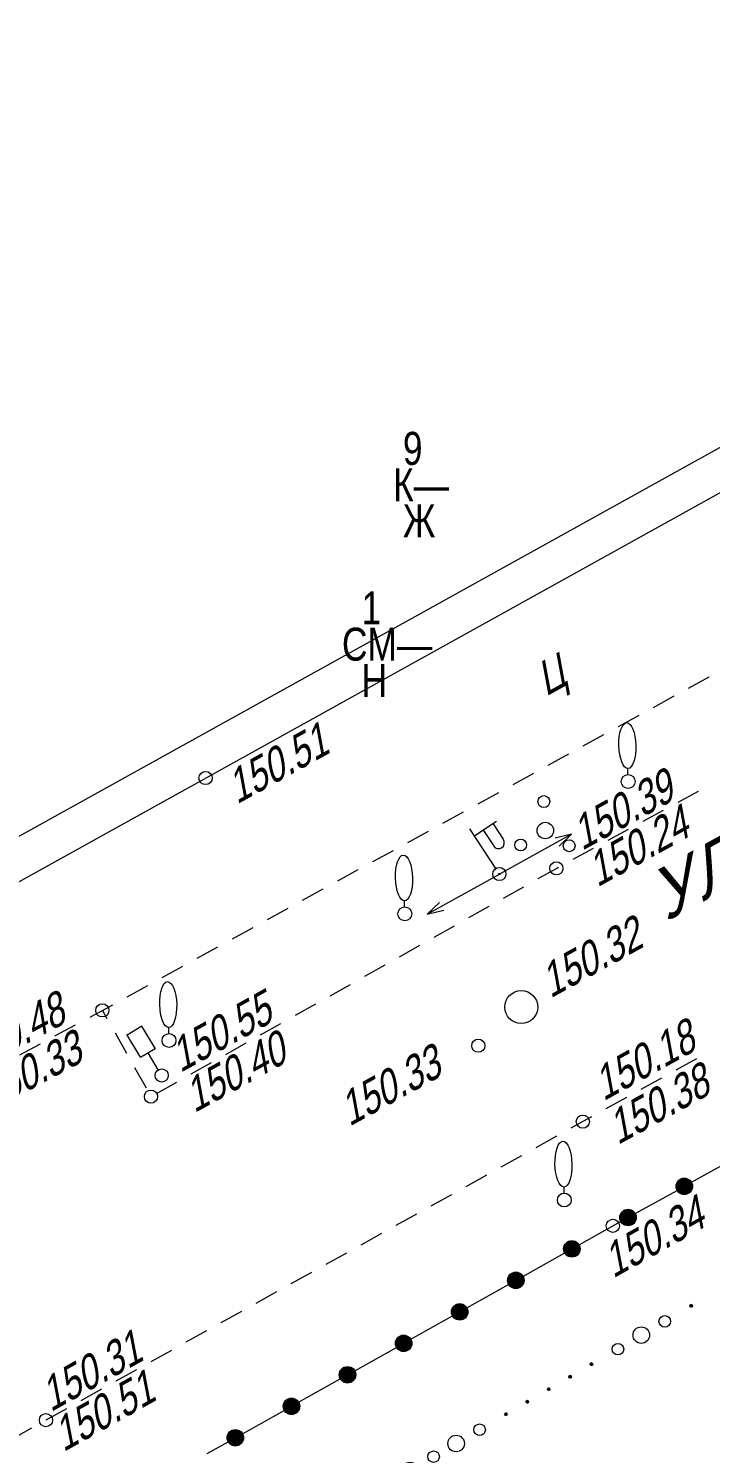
# Model space of a CAD drawing. Header units: metres. Extents: x 382 to 851, y 14083 to 14440.
# Drawn here: x 429.91 to 450.57, y 14250 to 14293.19 of the extents above; entities that cross this region are included whole.
import ezdxf
from ezdxf.enums import TextEntityAlignment as Align

# ---------------------------------------------------------------- set-up
doc = ezdxf.new("R2010")
doc.units = ezdxf.units.M
doc.header["$MEASUREMENT"] = 0
for name, color, linetype, lineweight in [('Бортовой камень', 7, 'Continuous', 25), ('Горизонтали', 7, 'Continuous', 25), ('Граница улицы', 7, 'Continuous', 25), ('Здания', 7, 'Continuous', 25), ('Колодцы', 7, 'Continuous', 25), ('ЛЭП', 7, 'Continuous', 25), ('Ограды', 7, 'Continuous', 25), ('Отдельно стоящее дерево', 7, 'Continuous', 25), ('Откосы', 7, 'Continuous', 25), ('Полоса деревьев', 7, 'Continuous', 25), ('Светофоры', 7, 'Continuous', 25), ('Фонари', 7, 'Continuous', 25)]:
    doc.layers.add(name, color=color, linetype=linetype, lineweight=lineweight)
doc.styles.add('Style-RUSSIAN_1251', font='RUSSIAN_1251.shx')
doc.styles.add('Style-RUSSIAN_1251 I 0.32000', font='RUSSIAN_1251.shx', dxfattribs={"oblique": 18.334649})
doc.styles.add('Style-RUSSIAN_1251 I 0.32289', font='RUSSIAN_1251.shx', dxfattribs={"oblique": 18.5})

# ---------------------------------------------------------------- blocks, each defined once
blk = doc.blocks.new('PIKET_4')
at = {"layer": 'Горизонтали', "color": 251, "linetype": 'Continuous', "lineweight": 9}
blk.add_arc((0, 0), 0.2, 0, 360, dxfattribs=at)
blk = doc.blocks.new('PIKET_9')
at = {"layer": 'Горизонтали', "color": 251, "linetype": 'Continuous', "lineweight": 9}
blk.add_arc((0, 0), 0.2, 0, 360, dxfattribs=at)
blk = doc.blocks.new('msdElementTypeLineString_3')
at = {"layer": 'Полоса деревьев', "color": 251, "linetype": 'Continuous', "lineweight": 9}
for p, q in [((7.905, 4.757), (7.848, 4.723)), ((7.911, 4.754), (7.848, 4.718)), ((7.899, 4.759), (7.849, 4.73)), ((7.893, 4.761), (7.85, 4.736)), ((7.915, 4.751), (7.85, 4.713)), ((7.882, 4.761), (7.856, 4.746)), ((7.918, 4.747), (7.851, 4.707)), ((7.922, 4.743), (7.853, 4.703)), ((7.923, 4.738), (7.856, 4.699)), ((7.925, 4.733), (7.859, 4.695)), ((7.927, 4.729), (7.863, 4.691)), ((7.927, 4.723), (7.867, 4.688)), ((7.926, 4.717), (7.873, 4.686)), ((7.925, 4.711), (7.879, 4.683)), ((7.921, 4.702), (7.888, 4.683)), ((7.915, 4.693), (7.907, 4.688)), ((4.238, 2.609), (4.181, 2.576)), ((4.243, 2.606), (4.181, 2.57)), ((4.232, 2.612), (4.182, 2.582)), ((4.226, 2.614), (4.183, 2.589)), ((4.247, 2.603), (4.183, 2.565)), ((4.251, 2.599), (4.183, 2.56)), ((4.254, 2.596), (4.185, 2.555)), ((4.215, 2.613), (4.189, 2.598)), ((4.885, 2.988), (4.828, 2.955)), ((4.89, 2.985), (4.828, 2.949)), ((4.879, 2.991), (4.829, 2.961)), ((4.873, 2.993), (4.83, 2.968)), ((4.894, 2.982), (4.83, 2.944)), ((4.898, 2.978), (4.831, 2.939)), ((4.901, 2.975), (4.832, 2.934)), ((4.862, 2.992), (4.836, 2.977)), ((4.903, 2.97), (4.836, 2.93)), ((4.905, 2.965), (4.839, 2.927)), ((4.906, 2.96), (4.842, 2.923)), ((4.907, 2.955), (4.847, 2.919)), ((4.906, 2.948), (4.853, 2.917)), ((4.905, 2.942), (4.859, 2.915)), ((4.901, 2.934), (4.868, 2.915)), ((4.895, 2.924), (4.887, 2.92)), ((3.591, 2.23), (3.534, 2.197)), ((3.596, 2.228), (3.534, 2.191)), ((3.585, 2.233), (3.535, 2.203)), ((3.6, 2.224), (3.535, 2.186)), ((3.579, 2.235), (3.536, 2.21)), ((3.603, 2.22), (3.536, 2.181)), ((3.607, 2.217), (3.538, 2.176)), ((3.609, 2.212), (3.541, 2.172)), ((3.568, 2.234), (3.542, 2.219)), ((3.61, 2.207), (3.545, 2.169)), ((3.612, 2.202), (3.548, 2.165)), ((3.613, 2.197), (3.552, 2.161)), ((3.612, 2.19), (3.558, 2.159)), ((3.611, 2.184), (3.564, 2.157)), ((3.606, 2.176), (3.574, 2.157)), ((3.6, 2.166), (3.593, 2.162)), ((4.256, 2.591), (4.188, 2.551)), ((4.257, 2.586), (4.192, 2.548)), ((4.259, 2.581), (4.195, 2.544)), ((4.26, 2.576), (4.199, 2.54)), ((4.259, 2.569), (4.205, 2.538)), ((4.258, 2.563), (4.211, 2.536)), ((4.254, 2.555), (4.221, 2.536)), ((4.248, 2.545), (4.24, 2.541)), ((2.949, 1.849), (2.886, 1.812)), ((2.938, 1.854), (2.887, 1.824)), ((2.943, 1.851), (2.887, 1.818)), ((2.932, 1.856), (2.888, 1.831)), ((2.953, 1.845), (2.888, 1.807)), ((2.956, 1.841), (2.889, 1.802)), ((2.96, 1.838), (2.891, 1.797)), ((2.92, 1.855), (2.894, 1.84)), ((2.961, 1.833), (2.894, 1.793)), ((2.963, 1.828), (2.897, 1.79)), ((2.965, 1.823), (2.901, 1.786)), ((2.965, 1.818), (2.905, 1.782)), ((2.965, 1.811), (2.911, 1.78)), ((2.964, 1.805), (2.917, 1.778)), ((2.959, 1.797), (2.926, 1.778)), ((2.953, 1.787), (2.945, 1.783)), ((2.296, 1.472), (2.239, 1.439)), ((2.301, 1.47), (2.239, 1.433)), ((2.29, 1.475), (2.24, 1.445)), ((2.284, 1.477), (2.241, 1.452)), ((2.306, 1.466), (2.241, 1.428)), ((2.309, 1.462), (2.242, 1.423)), ((2.312, 1.459), (2.243, 1.418)), ((2.273, 1.476), (2.247, 1.461)), ((2.314, 1.454), (2.247, 1.414)), ((2.316, 1.449), (2.25, 1.411)), ((2.317, 1.444), (2.254, 1.407)), ((2.318, 1.439), (2.258, 1.403)), ((2.317, 1.433), (2.264, 1.401)), ((2.316, 1.426), (2.27, 1.399)), ((2.312, 1.418), (2.279, 1.399)), ((2.306, 1.408), (2.298, 1.404))]:
    blk.add_line(p, q, dxfattribs=at)
for centre, radius in [((7.888, 4.722), 0.04), ((7.089, 4.255), 0.175), ((6.377, 3.838), 0.25), ((5.67, 3.413), 0.175), ((4.22, 2.574), 0.04), ((4.867, 2.953), 0.04), ((3.573, 2.196), 0.04), ((2.926, 1.817), 0.04), ((2.278, 1.438), 0.04), ((1.48, 0.97), 0.175), ((0.768, 0.553), 0.25)]:
    blk.add_circle(centre, radius, dxfattribs=at)
blk = doc.blocks.new('PIKET_16')
at = {"layer": 'Горизонтали', "color": 251, "linetype": 'Continuous', "lineweight": 9}
blk.add_arc((0, 0), 0.2, 0, 360, dxfattribs=at)
blk = doc.blocks.new('FONAR5')
at = {"layer": 'Фонари', "color": 251, "linetype": 'Continuous', "lineweight": 9}
for p, q in [((0.003, 0.2), (0.003, 1.641)), ((0.017, 1.388), (0.805, 1.388)), ((0.322, 1.371), (0.322, 0.816)), ((0.676, 1.378), (0.676, 0.823))]:
    blk.add_line(p, q, dxfattribs=at)
for centre, radius, start, end in [((0.496, 0.809), 0.181, 180, 0), ((0, 0), 0.2, 0, 360), ((0, 0), 0.02, 0, 360)]:
    blk.add_arc(centre, radius, start, end, dxfattribs=at)
blk = doc.blocks.new('DEREVO_39')
at = {"layer": 'Отдельно стоящее дерево', "color": 251, "linetype": 'Continuous', "lineweight": 9, "flags": 128}
blk.add_lwpolyline([(-0.007, 0.21), (-0.007, 0.393)], dxfattribs=at)
at = {"layer": 'Отдельно стоящее дерево', "color": 251, "linetype": 'Continuous', "lineweight": 9}
blk.add_arc((0, 0), 0.21, 0, 360, dxfattribs=at)
blk.add_ellipse((-0.025, 1.088), major_axis=(-0.019, 0.695), ratio=0.369829, dxfattribs=at)
blk = doc.blocks.new('KUST1_1')
at = {"layer": 'Отдельно стоящее дерево', "color": 251, "linetype": 'Continuous', "lineweight": 9}
for centre, radius in [((-0.04414, 0.87679), 0.18), ((-0.00014, -0.00021), 0.25), ((-0.74514, -0.43921), 0.18), ((0.72286, -0.46121), 0.18)]:
    blk.add_arc(centre, radius, 0, 359.999994, dxfattribs=at)
blk = doc.blocks.new('DEREVO_40')
at = {"layer": 'Отдельно стоящее дерево', "color": 251, "linetype": 'Continuous', "lineweight": 9, "flags": 128}
blk.add_lwpolyline([(-0.007, 0.21), (-0.007, 0.393)], dxfattribs=at)
at = {"layer": 'Отдельно стоящее дерево', "color": 251, "linetype": 'Continuous', "lineweight": 9}
blk.add_arc((0, 0), 0.21, 0, 360, dxfattribs=at)
blk.add_ellipse((-0.025, 1.088), major_axis=(-0.019, 0.695), ratio=0.369829, dxfattribs=at)
blk = doc.blocks.new('DEREVO_41')
at = {"layer": 'Отдельно стоящее дерево', "color": 251, "linetype": 'Continuous', "lineweight": 9, "flags": 128}
blk.add_lwpolyline([(-0.007, 0.21), (-0.007, 0.393)], dxfattribs=at)
at = {"layer": 'Отдельно стоящее дерево', "color": 251, "linetype": 'Continuous', "lineweight": 9}
blk.add_arc((-0.00035, 0.00028), 0.21, 0, 359.999994, dxfattribs=at)
blk.add_ellipse((-0.02585, 1.08828), major_axis=(-0.0185, 0.695), ratio=0.36982862, dxfattribs=at)
blk = doc.blocks.new('PIKET_35')
at = {"layer": 'Горизонтали', "color": 251, "linetype": 'Continuous', "lineweight": 9}
blk.add_arc((0, 0), 0.2, 0, 360, dxfattribs=at)
blk = doc.blocks.new('KOLOD_9')
at = {"layer": 'Колодцы', "color": 251, "linetype": 'Continuous', "lineweight": 9}
blk.add_arc((0, 0), 0.5, 0, 360, dxfattribs=at)
blk = doc.blocks.new('PIKET_37')
at = {"layer": 'Горизонтали', "color": 251, "linetype": 'Continuous', "lineweight": 9}
blk.add_arc((0, 0), 0.2, 0, 360, dxfattribs=at)
blk = doc.blocks.new('PIKET_63')
at = {"layer": 'Горизонтали', "color": 251, "linetype": 'Continuous', "lineweight": 9}
blk.add_arc((0, 0), 0.2, 0, 360, dxfattribs=at)
blk = doc.blocks.new('PIKET_64')
at = {"layer": 'Горизонтали', "color": 251, "linetype": 'Continuous', "lineweight": 9}
blk.add_arc((0, 0), 0.2, 0, 360, dxfattribs=at)
blk = doc.blocks.new('msdElementTypeLine_7')
at = {"layer": 'ЛЭП', "color": 251, "linetype": 'Continuous', "lineweight": 9}
for p, q in [((24.273, 13.435), (26.463, 14.641)), ((2.324, 1.34), (0.134, 0.134))]:
    blk.add_line(p, q, dxfattribs=at)
at = {"layer": 'ЛЭП', "color": 251, "linetype": 'Continuous', "lineweight": 9, "flags": 128}
for points in [[(24.646, 13.793), (24.273, 13.435), (24.777, 13.559)], [(1.951, 0.982), (2.324, 1.34), (1.82, 1.216)]]:
    blk.add_lwpolyline(points, dxfattribs=at)
blk = doc.blocks.new('DEREVO_86')
at = {"layer": 'Отдельно стоящее дерево', "color": 251, "linetype": 'Continuous', "lineweight": 9, "flags": 128}
blk.add_lwpolyline([(-0.007, 0.21), (-0.007, 0.393)], dxfattribs=at)
at = {"layer": 'Отдельно стоящее дерево', "color": 251, "linetype": 'Continuous', "lineweight": 9}
blk.add_arc((0, 0), 0.21, 0, 359.99999, dxfattribs=at)
blk.add_ellipse((-0.0255, 1.088), major_axis=(-0.0185, 0.695), ratio=0.3698286, dxfattribs=at)
blk = doc.blocks.new('PIKET_94')
at = {"layer": 'Горизонтали', "color": 251, "linetype": 'Continuous', "lineweight": 9}
blk.add_arc((0, 0), 0.2, 0, 360, dxfattribs=at)
blk = doc.blocks.new('msdElementTypeLine_12')
at = {"layer": 'ЛЭП', "color": 251, "linetype": 'Continuous', "lineweight": 9}
blk.add_line((29.355, 16.476), (31.537, 17.696), dxfattribs=at)
at = {"layer": 'ЛЭП', "color": 251, "linetype": 'Continuous', "lineweight": 9, "flags": 128}
blk.add_lwpolyline([(29.725, 16.836), (29.355, 16.476), (29.858, 16.603)], dxfattribs=at)
blk = doc.blocks.new('DORZN1_7')
at = {"layer": 'Светофоры', "color": 251, "linetype": 'Continuous', "lineweight": 9}
for p, q in [((-0.27, 0.806), (-0.27, 1.603)), ((-0.27, 1.598), (0.252, 1.598)), ((0.252, 0.792), (0.252, 1.589)), ((-0.27, 0.801), (0.248, 0.801)), ((-0.004, 0.2), (-0.004, 0.801))]:
    blk.add_line(p, q, dxfattribs=at)
blk.add_arc((0, 0), 0.2, 0, 360, dxfattribs=at)
blk = doc.blocks.new('msdElementTypeLineString_39')
at = {"layer": 'Граница улицы', "color": 251, "linetype": 'Continuous', "lineweight": 9}
for p, q in [((17.761, 9.769), (18.386, 10.112)), ((16.698, 9.184), (17.323, 9.528)), ((15.635, 8.599), (16.26, 8.943)), ((14.571, 8.015), (15.196, 8.358)), ((13.508, 7.43), (14.133, 7.774)), ((12.445, 6.845), (13.07, 7.189)), ((11.382, 6.261), (12.007, 6.604)), ((10.319, 5.676), (10.944, 6.02)), ((9.256, 5.091), (9.881, 5.435)), ((8.193, 4.507), (8.818, 4.85)), ((7.13, 3.922), (7.755, 4.266)), ((6.066, 3.337), (6.691, 3.681)), ((5.003, 2.752), (5.628, 3.096)), ((3.94, 2.168), (4.565, 2.512)), ((2.877, 1.583), (3.502, 1.927)), ((1.814, 0.998), (2.439, 1.342)), ((0.751, 0.414), (1.376, 0.757)), ((0, 0.001), (0.313, 0.173))]:
    blk.add_line(p, q, dxfattribs=at)
blk = doc.blocks.new('msdElementTypeLineString_40')
at = {"layer": 'Бортовой камень', "color": 251, "linetype": 'Continuous', "lineweight": 9}
for p, q in [((35.443, 19.738), (36.063, 20.076)), ((34.383, 19.161), (35.004, 19.499)), ((33.324, 18.584), (33.944, 18.922)), ((32.264, 18.008), (32.885, 18.345)), ((30.158, 16.831), (30.773, 17.177)), ((29.107, 16.239), (29.722, 16.585)), ((28.056, 15.647), (28.671, 15.993)), ((27.005, 15.055), (27.62, 15.401)), ((25.953, 14.463), (26.569, 14.809)), ((24.902, 13.871), (25.518, 14.217)), ((23.851, 13.279), (24.467, 13.625)), ((16.57, 12.657), (17.192, 12.991)), ((22.8, 12.687), (23.416, 13.033)), ((18.389, 12.748), (18.735, 12.132)), ((15.507, 12.086), (16.129, 12.42)), ((21.749, 12.095), (22.364, 12.441)), ((18.981, 11.696), (19.327, 11.081)), ((20.698, 11.503), (21.313, 11.849)), ((19.647, 10.911), (20.262, 11.257))]:
    blk.add_line(p, q, dxfattribs=at)
at = {"layer": 'Бортовой камень', "color": 251, "linetype": 'Continuous', "lineweight": 9, "flags": 128}
for points in [[(31.209, 17.423), (31.758, 17.732), (31.825, 17.769)], [(17.633, 13.227), (17.777, 13.305), (18.004, 13.43), (18.143, 13.183)]]:
    blk.add_lwpolyline(points, dxfattribs=at)
blk = doc.blocks.new('msdElementTypeLineString_57')
at = {"layer": 'Ограды', "linetype": 'Continuous', "lineweight": 9}
h = blk.add_hatch(color=251, dxfattribs=at)
edge = h.paths.add_edge_path()
edge.add_arc((14.7, 8.347), 0.25, 0, 360)
h = blk.add_hatch(color=251, dxfattribs=at)
edge = h.paths.add_edge_path()
edge.add_arc((12.996, 7.402), 0.25, 0, 360)
h = blk.add_hatch(color=251, dxfattribs=at)
edge = h.paths.add_edge_path()
edge.add_arc((11.295, 6.45), 0.25, 0, 360)
h = blk.add_hatch(color=251, dxfattribs=at)
edge = h.paths.add_edge_path()
edge.add_arc((9.596, 5.497), 0.25, 0, 360)
h = blk.add_hatch(color=251, dxfattribs=at)
edge = h.paths.add_edge_path()
edge.add_arc((7.897, 4.543), 0.25, 0, 360)
h = blk.add_hatch(color=251, dxfattribs=at)
edge = h.paths.add_edge_path()
edge.add_arc((6.198, 3.589), 0.25, 0, 360)
h = blk.add_hatch(color=251, dxfattribs=at)
edge = h.paths.add_edge_path()
edge.add_arc((4.498, 2.635), 0.25, 0, 360)
h = blk.add_hatch(color=251, dxfattribs=at)
edge = h.paths.add_edge_path()
edge.add_arc((2.799, 1.681), 0.25, 0, 360)
h = blk.add_hatch(color=251, dxfattribs=at)
edge = h.paths.add_edge_path()
edge.add_arc((1.1, 0.727), 0.25, 0, 360)
at = {"layer": 'Ограды', "color": 251, "linetype": 'Continuous', "lineweight": 9}
for p, q in [((14.919, 8.468), (16.186, 9.17)), ((13.215, 7.523), (14.482, 8.225)), ((9.814, 5.619), (11.077, 6.328)), ((8.115, 4.665), (9.378, 5.374)), ((6.415, 3.711), (7.679, 4.42)), ((4.716, 2.757), (5.979, 3.466)), ((3.017, 1.803), (4.28, 2.512)), ((1.318, 0.849), (2.581, 1.558)), ((0.25, 0.25), (0.882, 0.605))]:
    blk.add_line(p, q, dxfattribs=at)
at = {"layer": 'Ограды', "color": 251, "linetype": 'Continuous', "lineweight": 9, "flags": 128}
blk.add_lwpolyline([(11.513, 6.573), (12.538, 7.148), (12.777, 7.281)], dxfattribs=at)
at = {"layer": 'Ограды', "color": 251, "linetype": 'Continuous', "lineweight": 9}
for centre in [(14.7, 8.347), (14.7, 8.347), (12.996, 7.402), (12.996, 7.402), (11.295, 6.45), (11.295, 6.45), (9.596, 5.497), (9.596, 5.497), (7.897, 4.543), (7.897, 4.543), (6.198, 3.589), (6.198, 3.589), (4.498, 2.635), (4.498, 2.635), (2.799, 1.681), (2.799, 1.681), (1.1, 0.727), (1.1, 0.727)]:
    blk.add_circle(centre, 0.25, dxfattribs=at)
blk = doc.blocks.new('msdElementTypeLineString_58')
at = {"layer": 'Бортовой камень', "color": 251, "linetype": 'Continuous', "lineweight": 9}
for p, q in [((21.518, 11.963), (20.894, 11.618)), ((20.456, 11.376), (19.832, 11.03)), ((19.394, 10.788), (18.77, 10.443)), ((17.272, 9.612), (16.649, 9.266)), ((16.212, 9.023), (15.589, 8.676)), ((15.152, 8.433), (14.529, 8.086)), ((14.092, 7.843), (13.469, 7.497)), ((13.032, 7.253), (12.409, 6.907)), ((11.972, 6.664), (11.349, 6.317)), ((10.912, 6.074), (10.288, 5.727)), ((9.852, 5.484), (9.228, 5.138)), ((8.791, 4.895), (8.168, 4.548)), ((7.731, 4.305), (7.108, 3.958)), ((6.671, 3.715), (6.048, 3.369)), ((5.611, 3.126), (4.988, 2.779)), ((4.551, 2.536), (3.928, 2.189)), ((3.491, 1.946), (2.868, 1.6)), ((1.371, 0.766), (0.749, 0.418))]:
    blk.add_line(p, q, dxfattribs=at)
at = {"layer": 'Бортовой камень', "color": 251, "linetype": 'Continuous', "lineweight": 9, "flags": 128}
for points in [[(18.333, 10.201), (18.072, 10.057), (17.709, 9.855)], [(2.431, 1.357), (1.81, 1.011), (1.807, 1.01)]]:
    blk.add_lwpolyline(points, dxfattribs=at)
blk = doc.blocks.new('msdElementTypeLineString_175')
at = {"layer": 'Откосы', "color": 251, "linetype": 'Continuous', "lineweight": 9}
for p, q in [((18.845, 8.849), (18.322, 9.701)), ((17.941, 8.423), (17.52, 9.33)), ((18.394, 8.634), (18.184, 9.087)), ((17.034, 8.003), (16.613, 8.91)), ((17.487, 8.213), (17.277, 8.666)), ((16.126, 7.582), (15.706, 8.489)), ((16.58, 7.792), (16.37, 8.246)), ((16.58, 7.792), (17.487, 8.213)), ((17.487, 8.213), (18.394, 8.634)), ((15.219, 7.161), (14.799, 8.069)), ((15.673, 7.372), (15.462, 7.825)), ((15.673, 7.372), (16.58, 7.792)), ((14.312, 6.741), (13.891, 7.648)), ((14.766, 6.951), (14.555, 7.405)), ((14.766, 6.951), (15.673, 7.372)), ((13.405, 6.32), (12.984, 7.227)), ((13.858, 6.53), (13.648, 6.984)), ((13.858, 6.53), (14.766, 6.951)), ((12.497, 5.899), (12.077, 6.807)), ((12.951, 6.11), (12.741, 6.563)), ((12.951, 6.11), (13.858, 6.53)), ((11.589, 5.482), (11.18, 6.394)), ((12.044, 5.689), (11.834, 6.143)), ((12.044, 5.689), (12.951, 6.11)), ((10.676, 5.073), (10.268, 5.986)), ((11.133, 5.277), (10.928, 5.734)), ((9.763, 4.665), (9.355, 5.577)), ((10.22, 4.869), (10.016, 5.325)), ((10.22, 4.869), (11.133, 5.277)), ((7.938, 3.848), (7.529, 4.76)), ((8.851, 4.256), (8.442, 5.169)), ((9.307, 4.46), (9.103, 4.917)), ((9.307, 4.46), (10.22, 4.869)), ((7.022, 3.445), (6.646, 4.372)), ((8.394, 4.052), (8.19, 4.508)), ((8.394, 4.052), (9.307, 4.46)), ((6.096, 3.069), (5.72, 3.996)), ((7.482, 3.643), (7.277, 4.1)), ((7.482, 3.643), (8.394, 4.052)), ((5.169, 2.693), (4.793, 3.619)), ((6.559, 3.257), (6.371, 3.72)), ((4.243, 2.317), (3.867, 3.243)), ((5.633, 2.881), (5.445, 3.344)), ((5.633, 2.881), (6.559, 3.257)), ((3.316, 1.941), (2.94, 2.867)), ((3.78, 2.129), (3.592, 2.592)), ((4.706, 2.505), (4.518, 2.968)), ((4.706, 2.505), (5.633, 2.881)), ((2.39, 1.564), (2.014, 2.491)), ((2.853, 1.752), (2.665, 2.216)), ((3.78, 2.129), (4.706, 2.505)), ((1.463, 1.188), (1.087, 2.115)), ((1.927, 1.376), (1.738, 1.839)), ((1.927, 1.376), (2.853, 1.752)), ((2.853, 1.752), (3.78, 2.129)), ((1, 1), (0.812, 1.463)), ((1, 1), (1.927, 1.376))]:
    blk.add_line(p, q, dxfattribs=at)
at = {"layer": 'Откосы', "color": 251, "linetype": 'Continuous', "lineweight": 9, "flags": 128}
for points in [[(18.394, 8.634), (18.801, 8.822), (19.213, 9.075)], [(11.133, 5.277), (11.806, 5.579), (12.044, 5.689)], [(6.559, 3.257), (7.199, 3.517), (7.482, 3.643)]]:
    blk.add_lwpolyline(points, dxfattribs=at)
blk = doc.blocks.new('msdElementTypeLineString_177')
at = {"layer": 'Полоса деревьев', "color": 251, "linetype": 'Continuous', "lineweight": 9}
for p, q in [((22.715, 13.429), (22.658, 13.396)), ((22.72, 13.427), (22.658, 13.39)), ((22.709, 13.432), (22.659, 13.402)), ((22.724, 13.423), (22.659, 13.385)), ((22.703, 13.434), (22.66, 13.409)), ((22.727, 13.419), (22.66, 13.38)), ((22.731, 13.416), (22.662, 13.375)), ((22.732, 13.411), (22.665, 13.371)), ((22.692, 13.433), (22.666, 13.418)), ((22.734, 13.406), (22.669, 13.368)), ((22.736, 13.401), (22.672, 13.364)), ((22.737, 13.396), (22.676, 13.36)), ((22.736, 13.39), (22.682, 13.358)), ((22.073, 13.048), (22.01, 13.011)), ((22.062, 13.053), (22.011, 13.023)), ((22.067, 13.05), (22.011, 13.017)), ((22.056, 13.055), (22.012, 13.03)), ((22.077, 13.044), (22.012, 13.006)), ((22.08, 13.04), (22.013, 13.001)), ((22.084, 13.037), (22.015, 12.996)), ((22.044, 13.054), (22.018, 13.039)), ((22.085, 13.032), (22.018, 12.992)), ((22.087, 13.027), (22.021, 12.989)), ((22.089, 13.022), (22.025, 12.985)), ((22.089, 13.017), (22.029, 12.982)), ((22.088, 13.011), (22.035, 12.979)), ((22.088, 13.004), (22.041, 12.977)), ((22.083, 12.996), (22.05, 12.977)), ((22.077, 12.986), (22.069, 12.982)), ((22.735, 13.383), (22.688, 13.356)), ((22.73, 13.375), (22.698, 13.356)), ((22.724, 13.365), (22.717, 13.361)), ((21.42, 12.671), (21.363, 12.638)), ((21.425, 12.669), (21.363, 12.632)), ((21.414, 12.674), (21.364, 12.644)), ((21.408, 12.676), (21.365, 12.651)), ((21.43, 12.665), (21.365, 12.627)), ((21.433, 12.661), (21.366, 12.622)), ((21.436, 12.658), (21.367, 12.617)), ((21.397, 12.675), (21.371, 12.66)), ((21.438, 12.653), (21.371, 12.613)), ((21.44, 12.648), (21.374, 12.61)), ((21.441, 12.643), (21.378, 12.606)), ((21.442, 12.638), (21.382, 12.603)), ((21.441, 12.632), (21.388, 12.6)), ((21.44, 12.625), (21.394, 12.598)), ((21.436, 12.617), (21.403, 12.598)), ((21.43, 12.608), (21.422, 12.603)), ((20.773, 12.292), (20.716, 12.259)), ((20.778, 12.29), (20.716, 12.253)), ((20.767, 12.295), (20.717, 12.265)), ((20.761, 12.297), (20.718, 12.272)), ((20.782, 12.286), (20.718, 12.248)), ((20.786, 12.283), (20.719, 12.243)), ((20.789, 12.279), (20.72, 12.238)), ((20.75, 12.296), (20.724, 12.281)), ((20.791, 12.274), (20.724, 12.234)), ((20.793, 12.269), (20.727, 12.231)), ((20.794, 12.264), (20.73, 12.227)), ((20.795, 12.259), (20.735, 12.224)), ((20.794, 12.253), (20.741, 12.221)), ((20.793, 12.246), (20.747, 12.219)), ((20.789, 12.238), (20.756, 12.219)), ((20.783, 12.229), (20.775, 12.224)), ((20.126, 11.913), (20.069, 11.88)), ((20.131, 11.911), (20.069, 11.874)), ((20.12, 11.916), (20.07, 11.886)), ((20.114, 11.918), (20.071, 11.893)), ((20.135, 11.907), (20.071, 11.869)), ((20.139, 11.904), (20.071, 11.864)), ((20.142, 11.9), (20.073, 11.859)), ((20.144, 11.895), (20.076, 11.855)), ((20.103, 11.917), (20.077, 11.902)), ((20.145, 11.89), (20.08, 11.852)), ((20.147, 11.885), (20.083, 11.848)), ((20.148, 11.88), (20.087, 11.845)), ((20.147, 11.874), (20.093, 11.842)), ((20.146, 11.867), (20.099, 11.84)), ((20.142, 11.859), (20.109, 11.84)), ((20.135, 11.85), (20.128, 11.845)), ((17.106, 10.145), (17.049, 10.112)), ((17.111, 10.142), (17.049, 10.106)), ((17.094, 10.149), (17.05, 10.124)), ((17.1, 10.147), (17.05, 10.118)), ((17.115, 10.139), (17.05, 10.101)), ((17.118, 10.135), (17.051, 10.096)), ((17.122, 10.131), (17.053, 10.091)), ((17.123, 10.126), (17.056, 10.087)), ((17.082, 10.149), (17.057, 10.134)), ((17.125, 10.122), (17.059, 10.083)), ((17.127, 10.117), (17.063, 10.079)), ((17.127, 10.111), (17.067, 10.076)), ((17.127, 10.105), (17.073, 10.074)), ((17.126, 10.099), (17.079, 10.071)), ((17.121, 10.09), (17.088, 10.071)), ((17.115, 10.081), (17.107, 10.076)), ((16.458, 9.766), (16.401, 9.733)), ((16.463, 9.763), (16.401, 9.727)), ((16.452, 9.768), (16.402, 9.739)), ((16.446, 9.771), (16.403, 9.745)), ((16.468, 9.76), (16.403, 9.722)), ((16.471, 9.756), (16.404, 9.717)), ((16.475, 9.752), (16.405, 9.712)), ((16.435, 9.77), (16.409, 9.755)), ((16.476, 9.747), (16.409, 9.708)), ((16.478, 9.743), (16.412, 9.704)), ((16.479, 9.738), (16.416, 9.7)), ((16.48, 9.732), (16.42, 9.697)), ((16.479, 9.726), (16.426, 9.695)), ((16.478, 9.72), (16.432, 9.692)), ((16.474, 9.711), (16.441, 9.692)), ((16.468, 9.702), (16.46, 9.697)), ((15.811, 9.387), (15.754, 9.354)), ((15.816, 9.384), (15.754, 9.348)), ((15.805, 9.389), (15.755, 9.36)), ((15.799, 9.392), (15.756, 9.366)), ((15.821, 9.381), (15.756, 9.343)), ((15.824, 9.377), (15.757, 9.338)), ((15.827, 9.373), (15.758, 9.333)), ((15.788, 9.391), (15.762, 9.376)), ((15.829, 9.368), (15.762, 9.329)), ((15.831, 9.364), (15.765, 9.325)), ((15.832, 9.359), (15.768, 9.321)), ((15.833, 9.353), (15.773, 9.318)), ((15.832, 9.347), (15.779, 9.316)), ((15.831, 9.341), (15.785, 9.313)), ((15.827, 9.332), (15.794, 9.313)), ((15.821, 9.323), (15.813, 9.318)), ((15.164, 9.008), (15.107, 8.975)), ((15.169, 9.005), (15.107, 8.969)), ((15.158, 9.01), (15.108, 8.981)), ((15.152, 9.013), (15.109, 8.987)), ((15.173, 9.002), (15.109, 8.964)), ((15.177, 8.998), (15.109, 8.959)), ((15.18, 8.994), (15.111, 8.954)), ((15.182, 8.989), (15.114, 8.95)), ((15.141, 9.012), (15.115, 8.997)), ((15.183, 8.985), (15.118, 8.946)), ((15.185, 8.98), (15.121, 8.942)), ((15.186, 8.974), (15.125, 8.939)), ((15.185, 8.968), (15.131, 8.937)), ((15.184, 8.962), (15.137, 8.934)), ((15.18, 8.953), (15.147, 8.934)), ((15.174, 8.944), (15.166, 8.94)), ((14.517, 8.629), (14.46, 8.596)), ((14.522, 8.626), (14.46, 8.59)), ((14.511, 8.631), (14.461, 8.602)), ((14.526, 8.623), (14.461, 8.585)), ((14.505, 8.634), (14.462, 8.608)), ((14.529, 8.619), (14.462, 8.58)), ((14.533, 8.615), (14.464, 8.575)), ((14.535, 8.61), (14.467, 8.571)), ((14.494, 8.633), (14.468, 8.618)), ((14.536, 8.606), (14.471, 8.567)), ((14.538, 8.601), (14.474, 8.563)), ((14.539, 8.595), (14.478, 8.56)), ((14.538, 8.589), (14.484, 8.558)), ((14.537, 8.583), (14.49, 8.556)), ((14.532, 8.574), (14.5, 8.555)), ((14.526, 8.565), (14.519, 8.561)), ((10.849, 6.481), (10.792, 6.448)), ((10.854, 6.479), (10.792, 6.442)), ((10.843, 6.484), (10.793, 6.454)), ((10.837, 6.486), (10.794, 6.461)), ((10.826, 6.485), (10.8, 6.47)), ((11.496, 6.86), (11.439, 6.827)), ((11.502, 6.858), (11.439, 6.821)), ((11.49, 6.863), (11.44, 6.833)), ((11.484, 6.865), (11.441, 6.84)), ((11.506, 6.854), (11.441, 6.816)), ((11.509, 6.851), (11.442, 6.811)), ((11.513, 6.847), (11.444, 6.806)), ((11.473, 6.864), (11.447, 6.849)), ((11.514, 6.842), (11.447, 6.802)), ((11.516, 6.837), (11.45, 6.799)), ((11.518, 6.832), (11.454, 6.795)), ((11.518, 6.827), (11.458, 6.792)), ((11.517, 6.821), (11.464, 6.789)), ((11.517, 6.814), (11.47, 6.787)), ((11.512, 6.806), (11.479, 6.787)), ((11.506, 6.797), (11.498, 6.792)), ((10.202, 6.102), (10.145, 6.069)), ((10.207, 6.1), (10.145, 6.063)), ((10.196, 6.105), (10.146, 6.075)), ((10.19, 6.107), (10.147, 6.082)), ((10.211, 6.096), (10.147, 6.058)), ((10.215, 6.093), (10.147, 6.053)), ((10.218, 6.089), (10.149, 6.048)), ((10.179, 6.106), (10.153, 6.091)), ((10.22, 6.084), (10.153, 6.045)), ((10.221, 6.079), (10.156, 6.041)), ((10.223, 6.074), (10.159, 6.037)), ((10.224, 6.069), (10.164, 6.034)), ((10.223, 6.063), (10.17, 6.031)), ((10.222, 6.056), (10.176, 6.029)), ((10.218, 6.048), (10.185, 6.029)), ((10.859, 6.475), (10.794, 6.437)), ((10.862, 6.472), (10.795, 6.432)), ((10.865, 6.468), (10.796, 6.427)), ((10.867, 6.463), (10.8, 6.423)), ((10.869, 6.458), (10.803, 6.42)), ((10.87, 6.453), (10.807, 6.416)), ((10.871, 6.448), (10.811, 6.413)), ((10.87, 6.442), (10.817, 6.41)), ((10.869, 6.435), (10.823, 6.408)), ((10.865, 6.427), (10.832, 6.408)), ((10.859, 6.418), (10.851, 6.413)), ((9.555, 5.723), (9.498, 5.69)), ((9.56, 5.721), (9.498, 5.684)), ((9.549, 5.726), (9.499, 5.696)), ((9.564, 5.717), (9.499, 5.679)), ((9.543, 5.728), (9.5, 5.703)), ((9.568, 5.714), (9.5, 5.674)), ((9.571, 5.71), (9.502, 5.669)), ((9.573, 5.705), (9.505, 5.666)), ((9.532, 5.727), (9.506, 5.712)), ((9.574, 5.7), (9.509, 5.662)), ((9.576, 5.695), (9.512, 5.658)), ((9.577, 5.69), (9.516, 5.655)), ((9.576, 5.684), (9.522, 5.652)), ((9.575, 5.677), (9.528, 5.65)), ((9.571, 5.669), (9.538, 5.65)), ((9.564, 5.66), (9.557, 5.655)), ((10.212, 6.039), (10.204, 6.034)), ((8.908, 5.345), (8.851, 5.311)), ((8.913, 5.342), (8.851, 5.305)), ((8.902, 5.347), (8.852, 5.318)), ((8.917, 5.338), (8.852, 5.301)), ((8.896, 5.349), (8.853, 5.324)), ((8.92, 5.335), (8.853, 5.295)), ((8.924, 5.331), (8.855, 5.29)), ((8.925, 5.326), (8.858, 5.287)), ((8.884, 5.348), (8.859, 5.333)), ((8.927, 5.321), (8.861, 5.283)), ((8.929, 5.316), (8.865, 5.279)), ((8.93, 5.311), (8.869, 5.276)), ((8.929, 5.305), (8.875, 5.273)), ((8.928, 5.298), (8.881, 5.271)), ((8.923, 5.29), (8.891, 5.271)), ((8.917, 5.281), (8.909, 5.276)), ((5.887, 3.576), (5.83, 3.543)), ((5.892, 3.573), (5.83, 3.537)), ((5.881, 3.578), (5.831, 3.549)), ((5.875, 3.581), (5.832, 3.555)), ((5.897, 3.57), (5.832, 3.532)), ((5.9, 3.566), (5.833, 3.527)), ((5.903, 3.562), (5.834, 3.522)), ((5.864, 3.58), (5.838, 3.565)), ((5.905, 3.557), (5.838, 3.518)), ((5.907, 3.553), (5.841, 3.514)), ((5.908, 3.548), (5.845, 3.51)), ((5.909, 3.542), (5.849, 3.507)), ((5.908, 3.536), (5.855, 3.505)), ((5.907, 3.53), (5.861, 3.502)), ((5.903, 3.521), (5.87, 3.502)), ((5.897, 3.512), (5.889, 3.508)), ((5.24, 3.197), (5.183, 3.164)), ((5.245, 3.194), (5.183, 3.158)), ((5.234, 3.199), (5.184, 3.17)), ((5.228, 3.202), (5.185, 3.176)), ((5.249, 3.191), (5.185, 3.153)), ((5.253, 3.187), (5.186, 3.148)), ((5.256, 3.183), (5.187, 3.143)), ((5.217, 3.201), (5.191, 3.186)), ((5.258, 3.178), (5.191, 3.139)), ((5.26, 3.174), (5.194, 3.135)), ((5.261, 3.169), (5.197, 3.131)), ((5.262, 3.163), (5.202, 3.128)), ((5.261, 3.157), (5.208, 3.126)), ((5.26, 3.151), (5.214, 3.124)), ((5.256, 3.142), (5.223, 3.123)), ((5.25, 3.133), (5.242, 3.129)), ((4.593, 2.818), (4.536, 2.785)), ((4.598, 2.815), (4.536, 2.779)), ((4.587, 2.82), (4.537, 2.791)), ((4.581, 2.823), (4.538, 2.797)), ((4.602, 2.812), (4.538, 2.774)), ((4.606, 2.808), (4.538, 2.769)), ((4.609, 2.804), (4.54, 2.764)), ((4.611, 2.799), (4.543, 2.76)), ((4.57, 2.822), (4.544, 2.807)), ((4.612, 2.795), (4.547, 2.756)), ((4.614, 2.79), (4.55, 2.752)), ((4.615, 2.785), (4.554, 2.749)), ((4.614, 2.778), (4.56, 2.747)), ((4.613, 2.772), (4.566, 2.745)), ((4.609, 2.763), (4.576, 2.744)), ((4.603, 2.754), (4.595, 2.75)), ((3.946, 2.439), (3.889, 2.406)), ((3.951, 2.436), (3.889, 2.4)), ((3.94, 2.441), (3.89, 2.412)), ((3.955, 2.433), (3.89, 2.395)), ((3.934, 2.444), (3.891, 2.418)), ((3.958, 2.429), (3.891, 2.39)), ((3.962, 2.425), (3.893, 2.385)), ((3.964, 2.42), (3.896, 2.381)), ((3.923, 2.443), (3.897, 2.428)), ((3.965, 2.416), (3.9, 2.377)), ((3.967, 2.411), (3.903, 2.373)), ((3.968, 2.406), (3.907, 2.37)), ((3.967, 2.399), (3.913, 2.368)), ((3.966, 2.393), (3.919, 2.366)), ((3.961, 2.384), (3.929, 2.365)), ((3.955, 2.375), (3.948, 2.371)), ((3.304, 2.057), (3.241, 2.021)), ((3.293, 2.062), (3.242, 2.033)), ((3.298, 2.06), (3.242, 2.027)), ((3.287, 2.065), (3.243, 2.039)), ((3.308, 2.054), (3.243, 2.016)), ((3.311, 2.05), (3.244, 2.011)), ((3.315, 2.046), (3.246, 2.006)), ((3.275, 2.064), (3.249, 2.049)), ((3.316, 2.042), (3.249, 2.002)), ((3.318, 2.037), (3.252, 1.998)), ((3.32, 2.032), (3.256, 1.994)), ((3.32, 2.027), (3.26, 1.991)), ((3.319, 2.02), (3.266, 1.989)), ((3.319, 2.014), (3.272, 1.987)), ((3.314, 2.006), (3.281, 1.986)), ((3.308, 1.996), (3.3, 1.992)), ((0.255, 0.295), (0.232, 0.282)), ((0.266, 0.296), (0.234, 0.277)), ((0.272, 0.294), (0.237, 0.273)), ((0.278, 0.291), (0.239, 0.269)), ((0.283, 0.289), (0.242, 0.265)), ((0.288, 0.285), (0.245, 0.26)), ((0.291, 0.282), (0.247, 0.256)), ((0.294, 0.278), (0.25, 0.252)), ((0.296, 0.273), (0.252, 0.247)), ((0.298, 0.268), (0.255, 0.243)), ((0.299, 0.263), (0.257, 0.239)), ((0.3, 0.258), (0.26, 0.234)), ((0.299, 0.252), (0.262, 0.23)), ((0.298, 0.245), (0.265, 0.226)), ((0.294, 0.237), (0.267, 0.221)), ((0.288, 0.228), (0.28, 0.223))]:
    blk.add_line(p, q, dxfattribs=at)
for centre, radius in [((24.919, 14.696), 0.175), ((24.207, 14.279), 0.25), ((23.5, 13.854), 0.175), ((22.697, 13.395), 0.04), ((22.05, 13.016), 0.04), ((21.402, 12.637), 0.04), ((20.755, 12.258), 0.04), ((20.108, 11.879), 0.04), ((18.598, 10.994), 0.25), ((19.31, 11.411), 0.175), ((17.89, 10.57), 0.175), ((17.088, 10.11), 0.04), ((16.44, 9.731), 0.04), ((15.793, 9.352), 0.04), ((15.146, 8.973), 0.04), ((13.701, 8.127), 0.175), ((14.499, 8.594), 0.04), ((12.989, 7.71), 0.25), ((12.281, 7.285), 0.175), ((10.831, 6.447), 0.04), ((11.479, 6.826), 0.04), ((10.184, 6.068), 0.04), ((9.537, 5.689), 0.04), ((8.89, 5.31), 0.04), ((8.092, 4.842), 0.175), ((7.38, 4.425), 0.25), ((6.672, 4.001), 0.175), ((5.869, 3.541), 0.04), ((5.222, 3.162), 0.04), ((4.575, 2.783), 0.04), ((3.928, 2.404), 0.04), ((2.482, 1.558), 0.175), ((3.281, 2.025), 0.04), ((1.77, 1.141), 0.25), ((1.063, 0.716), 0.175)]:
    blk.add_circle(centre, radius, dxfattribs=at)
blk = doc.blocks.new('msdElementTypeTextNode')
at = {"layer": 'Здания', "color": 251, "linetype": 'Continuous', "lineweight": 9, "style": 'Style-RUSSIAN_1251', "width": 0.799996}
for s, p in [(' 9', (0, 1.1)), ('К—', (0, 0)), (' Ж', (0, -1.1))]:
    blk.add_text(s, height=1, dxfattribs=at).set_placement(p, align=Align.MIDDLE_LEFT)
blk = doc.blocks.new('msdElementTypeTextNode_1')
at = {"layer": 'Здания', "color": 251, "linetype": 'Continuous', "lineweight": 9, "style": 'Style-RUSSIAN_1251', "width": 0.799996}
for s, p in [('  1  ', (0, 1.100001)), ('СМ—', (0, 0.000001)), ('  Н', (0, -1.100999))]:
    blk.add_text(s, height=1.000002, dxfattribs=at).set_placement(p, align=Align.MIDDLE_LEFT)

msp = doc.modelspace()

# ---------------------------------------------------------------- linework, layer by layer
at = {"layer": 'Здания', "color": 251, "linetype": 'Continuous', "lineweight": 9, "flags": 128}
for points in [[(408.55, 14257.016), (470.057, 14291.144), (480.55, 14296.966)], [(470.057, 14291.144), (470.643, 14290.097), (458.314, 14283.256), (458.052, 14283.11), (455.866, 14281.897), (455.603, 14281.752), (428.205, 14266.55), (419.461, 14261.698), (409.014, 14255.901), (408.443, 14255.585), (407.861, 14256.634)]]:
    msp.add_lwpolyline(points, dxfattribs=at)

# ---------------------------------------------------------------- block references
at = {"layer": 'Бортовой камень', "color": 251, "linetype": 'Continuous', "lineweight": 9}
for name, p in [('msdElementTypeLineString_40', (414.139, 14250)), ('msdElementTypeLineString_58', (428.625, 14250))]:
    msp.add_blockref(name, p, dxfattribs=at)
at = {"layer": 'Горизонтали', "color": 251, "linetype": 'Continuous', "lineweight": 9, "rotation": 29.02389551026813}
msp.add_blockref('PIKET_35', (435.271, 14270.47), dxfattribs=at)
at = {"layer": 'Горизонтали', "color": 251, "linetype": 'Continuous', "lineweight": 9}
for name, p in [('PIKET_64', (445.897, 14267.732)), ('PIKET_94', (432.143, 14263.43)), ('PIKET_37', (443.533, 14262.358)), ('PIKET_63', (433.616, 14260.815)), ('PIKET_9', (446.697, 14260.057)), ('PIKET_4', (447.61, 14256.898)), ('PIKET_16', (430.435, 14251.011))]:
    msp.add_blockref(name, p, dxfattribs=at)
at = {"layer": 'Граница улицы', "color": 251, "linetype": 'Continuous', "lineweight": 9}
msp.add_blockref('msdElementTypeLineString_39', (432.143, 14263.429), dxfattribs=at)
at = {"layer": 'Здания', "color": 251, "linetype": 'Continuous', "lineweight": 9}
for name, p in [('msdElementTypeTextNode', (440.951, 14279.361)), ('msdElementTypeTextNode_1', (439.402, 14274.527))]:
    msp.add_blockref(name, p, dxfattribs=at)
at = {"layer": 'Колодцы', "color": 251, "linetype": 'Continuous', "lineweight": 9}
msp.add_blockref('KOLOD_9', (444.835, 14263.529), dxfattribs=at)
at = {"layer": 'ЛЭП', "color": 251, "linetype": 'Continuous', "lineweight": 9}
for name, p in [('msdElementTypeLine_7', (444.036, 14267.428)), ('msdElementTypeLine_12', (412.633, 14249.866))]:
    msp.add_blockref(name, p, dxfattribs=at)
at = {"layer": 'Ограды', "color": 251, "linetype": 'Continuous', "lineweight": 9}
msp.add_blockref('msdElementTypeLineString_57', (435.072, 14249.75), dxfattribs=at)
at = {"layer": 'Отдельно стоящее дерево', "color": 251, "linetype": 'Continuous', "lineweight": 9}
for name, p in [('DEREVO_39', (448.073, 14270.366)), ('KUST1_1', (445.562, 14268.88)), ('DEREVO_40', (441.306, 14266.354)), ('DEREVO_41', (434.164, 14262.516)), ('DEREVO_86', (446.137, 14257.681))]:
    msp.add_blockref(name, p, dxfattribs=at)
at = {"layer": 'Откосы', "color": 251, "linetype": 'Continuous', "lineweight": 9}
msp.add_blockref('msdElementTypeLineString_175', (447.589, 14240.925), dxfattribs=at)
at = {"layer": 'Полоса деревьев', "color": 251, "linetype": 'Continuous', "lineweight": 9}
for name, p in [('msdElementTypeLineString_3', (442.092, 14249.75)), ('msdElementTypeLineString_177', (417.259, 14235.208))]:
    msp.add_blockref(name, p, dxfattribs=at)
at = {"layer": 'Светофоры', "color": 251, "linetype": 'Continuous', "lineweight": 9, "rotation": 30.86562821334794}
msp.add_blockref('DORZN1_7', (433.942, 14261.458), dxfattribs=at)
at = {"layer": 'Фонари', "color": 251, "linetype": 'Continuous', "lineweight": 9, "rotation": 33.27714314701309}
msp.add_blockref('FONAR5', (444.17, 14267.562), dxfattribs=at)

# ---------------------------------------------------------------- texts
at = {"layer": 'Горизонтали', "color": 251, "linetype": 'Continuous', "lineweight": 9}
for s, rotation, style, oblique, width, p in [('150.51', 29.0239, 'Style-RUSSIAN_1251 I 0.32289', 18.5, 0.799996, (436.217, 14269.665)), ('150.39', 28.9761, 'Style-RUSSIAN_1251 I 0.32289', 18.5, 0.8, (446.67, 14268.258)), ('150.24', 28.9761, 'Style-RUSSIAN_1251 I 0.32289', 18.5, 0.8, (447.136, 14267.151)), ('150.48', 28.2309, 'Style-RUSSIAN_1251 I 0.32289', 18.5, 0.8, (428.213, 14261.534)), ('150.55', 28.9761, 'Style-RUSSIAN_1251 I 0.32289', 18.5, 0.8, (434.503, 14261.529)), ('150.18', 28.9469, 'Style-RUSSIAN_1251 I 0.32289', 18.5, 0.799996, (447.323, 14260.67)), ('150.33', 28.2309, 'Style-RUSSIAN_1251 I 0.32289', 18.5, 0.8, (428.729, 14260.361)), ('150.40', 28.9761, 'Style-RUSSIAN_1251 I 0.32289', 18.5, 0.8, (434.929, 14260.311)), ('150.33', 28.963, 'Style-RUSSIAN_1251 I 0.32289', 18.5, 0.799996, (439.624, 14259.898)), ('150.34', 29.3074, 'Style-RUSSIAN_1251 I 0.32289', 18.5, 0.799996, (447.617, 14255.301)), ('150.51', 29.209, 'Style-RUSSIAN_1251 I 0.32000', 18.3346, 0.8, (430.961, 14250.036))]:
    msp.add_text(s, height=1, rotation=rotation, dxfattribs=dict(at, style=style, oblique=oblique, width=width)).set_placement(p)
for s, rotation, style, oblique, width, p in [('150.38', 28.9469, 'Style-RUSSIAN_1251 I 0.32289', 18.5, 0.799996, (447.272, 14260.217)), ('150.31', 29.209, 'Style-RUSSIAN_1251 I 0.32000', 18.3346, 0.8, (430.088, 14252.12))]:
    msp.add_text(s, height=1, rotation=rotation, dxfattribs=dict(at, style=style, oblique=oblique, width=width)).set_placement(p, align=Align.TOP_LEFT)
at = {"layer": 'Граница улицы', "color": 251, "linetype": 'Continuous', "lineweight": 9, "style": 'Style-RUSSIAN_1251 I 0.32289', "oblique": 18.5}
msp.add_text('УЛИЦА САЛЬВАДОРА АЛЬЕНДЕ', height=1.5, rotation=28.7143, dxfattribs=at).set_placement((449.208, 14266.112))
at = {"layer": 'Граница улицы', "color": 251, "linetype": 'Continuous', "lineweight": 9, "style": 'Style-RUSSIAN_1251 I 0.32289', "oblique": 18.5, "width": 0.8}
msp.add_text('Ц', height=1, rotation=29.0239, dxfattribs=at).set_placement((445.58, 14272.933))
at = {"layer": 'Колодцы', "color": 251, "linetype": 'Continuous', "lineweight": 9, "style": 'Style-RUSSIAN_1251 I 0.32289', "oblique": 18.5, "width": 0.799996}
msp.add_text('150.32', height=1, rotation=28.963, dxfattribs=at).set_placement((445.716, 14263.785))

doc.saveas('drawing.dxf')
